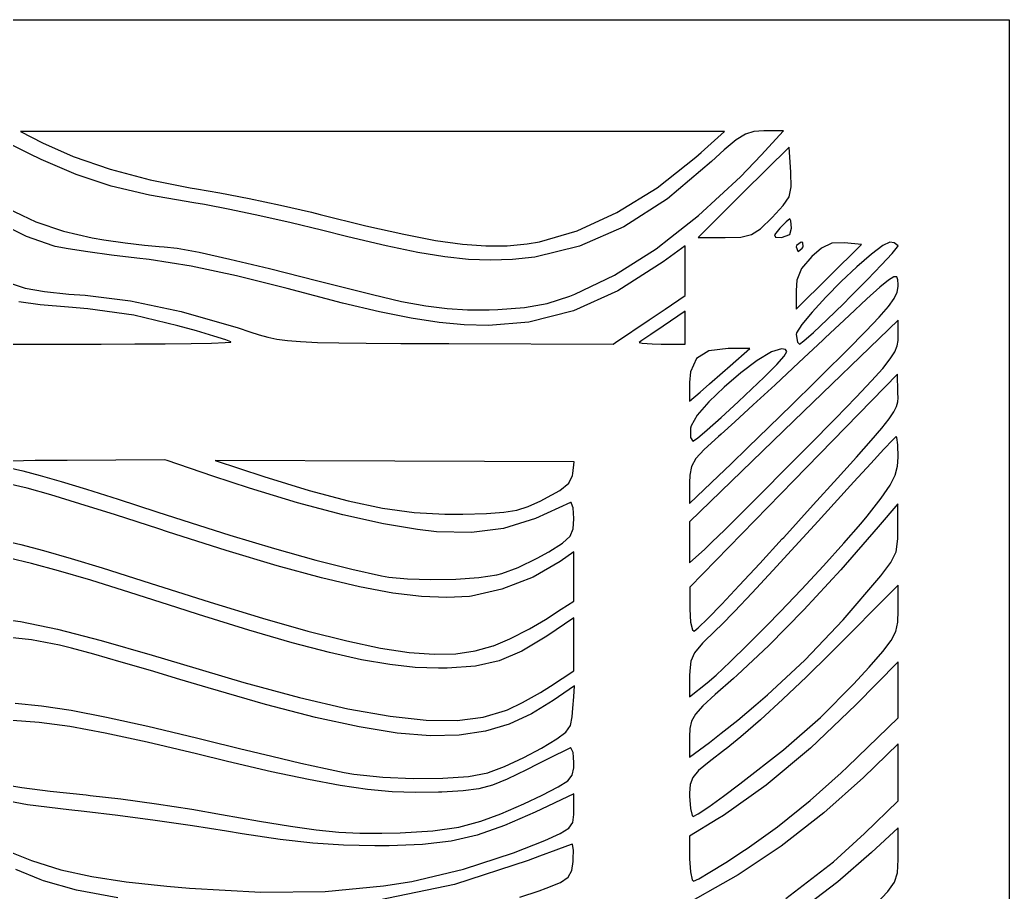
# Model space of a CAD drawing. Extents: x 7.67 to 9.67, y -5.5 to -0.83.
# Drawn here: x 8.1825 to 8.3311, y -0.9633 to -0.8323 of the extents above; entities that cross this region are included whole.
import ezdxf

# ---------------------------------------------------------------- set-up
doc = ezdxf.new("R2010")
doc.units = 0
doc.header["$MEASUREMENT"] = 0
doc.layers.add('BLACK', color=7, linetype='CONTINUOUS')

msp = doc.modelspace()

# ---------------------------------------------------------------- linework, layer by layer
at = {"layer": 'BLACK', "linetype": 'CONTINUOUS'}
for p, q in [((8.15167, -0.832275), (8.33109, -0.832275)), ((8.33109, -0.832275), (8.33109, -1.01169)), ((8.18398, -0.852393), (8.17723, -0.849029)), ((8.28832, -0.849027), (8.18262, -0.849029)), ((8.18262, -0.849029), (8.18592, -0.850749)), ((8.28484, -0.852183), (8.28832, -0.849027)), ((8.29148, -0.849426), (8.2901, -0.850279)), ((8.29275, -0.849049), (8.29148, -0.849426)), ((8.29424, -0.848965), (8.29275, -0.849049)), ((8.29383, -0.852615), (8.2972, -0.848965)), ((8.2972, -0.848965), (8.29424, -0.848965)), ((8.18592, -0.850749), (8.19052, -0.852791)), ((8.2901, -0.850279), (8.2883, -0.851792)), ((8.29805, -0.851398), (8.29121, -0.858179)), ((8.29827, -0.855158), (8.29805, -0.851398)), ((8.18573, -0.853248), (8.18398, -0.852393)), ((8.19052, -0.852791), (8.19605, -0.854687)), ((8.27821, -0.857485), (8.28405, -0.852891)), ((8.28405, -0.852891), (8.28484, -0.852183)), ((8.2883, -0.851792), (8.2864, -0.853556)), ((8.29073, -0.855843), (8.29383, -0.852615)), ((8.19097, -0.855495), (8.18573, -0.853248)), ((8.2864, -0.853556), (8.27979, -0.859138)), ((8.19623, -0.85724), (8.19097, -0.855495)), ((8.19605, -0.854687), (8.20206, -0.8563)), ((8.28443, -0.861672), (8.29073, -0.855843)), ((8.29827, -0.855253), (8.29827, -0.855158)), ((8.29832, -0.857377), (8.29827, -0.855253)), ((8.20197, -0.858618), (8.19623, -0.85724)), ((8.20206, -0.8563), (8.20809, -0.857494)), ((8.20864, -0.859765), (8.20197, -0.858618)), ((8.20809, -0.857494), (8.20904, -0.857639)), ((8.20904, -0.857639), (8.21256, -0.858232)), ((8.21256, -0.858232), (8.21693, -0.859087)), ((8.27218, -0.861225), (8.27821, -0.857485)), ((8.29121, -0.858179), (8.28436, -0.864959)), ((8.29716, -0.860178), (8.29802, -0.858838)), ((8.29802, -0.858838), (8.29832, -0.857377)), ((8.21023, -0.860022), (8.20864, -0.859765)), ((8.21405, -0.860741), (8.21023, -0.860022)), ((8.21693, -0.859087), (8.22167, -0.860104)), ((8.22167, -0.860104), (8.22629, -0.861181)), ((8.27979, -0.859138), (8.27321, -0.863368)), ((8.29551, -0.861939), (8.29716, -0.860178)), ((8.18068, -0.860597), (8.18493, -0.862592)), ((8.21854, -0.861684), (8.21405, -0.860741)), ((8.22327, -0.862759), (8.21854, -0.861684)), ((8.22629, -0.861181), (8.22763, -0.861512)), ((8.22763, -0.861512), (8.23446, -0.863191)), ((8.2662, -0.863974), (8.27218, -0.861225)), ((8.28022, -0.864959), (8.28443, -0.861672)), ((8.18351, -0.864812), (8.17877, -0.862459)), ((8.18493, -0.862592), (8.18907, -0.864018)), ((8.22782, -0.863872), (8.22327, -0.862759)), ((8.23446, -0.863191), (8.24017, -0.864478)), ((8.29375, -0.863639), (8.29549, -0.861965)), ((8.29549, -0.861965), (8.29551, -0.861939)), ((8.29758, -0.862631), (8.29666, -0.863568)), ((8.29816, -0.862177), (8.29758, -0.862631)), ((8.2983, -0.862436), (8.29816, -0.862177)), ((8.2984, -0.863568), (8.2983, -0.862436)), ((8.18907, -0.864018), (8.19339, -0.865008)), ((8.23179, -0.864872), (8.22782, -0.863872)), ((8.24017, -0.864478), (8.24495, -0.865398)), ((8.26053, -0.86559), (8.2662, -0.863974)), ((8.27321, -0.863368), (8.26658, -0.866284)), ((8.2908, -0.864893), (8.2922, -0.864575)), ((8.2922, -0.864575), (8.29238, -0.864535)), ((8.29238, -0.864535), (8.29375, -0.863639)), ((8.29666, -0.863568), (8.29583, -0.864575)), ((8.29583, -0.864575), (8.29601, -0.864921)), ((8.2969, -0.864959), (8.29814, -0.864522)), ((8.29814, -0.864522), (8.2984, -0.863568)), ((8.1875, -0.866235), (8.18351, -0.864812)), ((8.18779, -0.866304), (8.1875, -0.866235)), ((8.19339, -0.865008), (8.19513, -0.865295)), ((8.19513, -0.865295), (8.19833, -0.865747)), ((8.19833, -0.865747), (8.20123, -0.866103)), ((8.20123, -0.866103), (8.20341, -0.866316)), ((8.23751, -0.866227), (8.23179, -0.864872)), ((8.24227, -0.867218), (8.23751, -0.866227)), ((8.24495, -0.865398), (8.249, -0.865974)), ((8.249, -0.865974), (8.25251, -0.866231)), ((8.25251, -0.866231), (8.25568, -0.866195)), ((8.25568, -0.866195), (8.25872, -0.865889)), ((8.25872, -0.865889), (8.26053, -0.86559)), ((8.27805, -0.866651), (8.28022, -0.864959)), ((8.28241, -0.866231), (8.2791, -0.868637)), ((8.28241, -0.873677), (8.28241, -0.866231)), ((8.28436, -0.864959), (8.28845, -0.864959)), ((8.28845, -0.864959), (8.2908, -0.864893)), ((8.29601, -0.864921), (8.2969, -0.864959)), ((8.29913, -0.866159), (8.2991, -0.86635)), ((8.29983, -0.865654), (8.29913, -0.866159)), ((8.30009, -0.865709), (8.29983, -0.865654)), ((8.30014, -0.86635), (8.30009, -0.865709)), ((8.30446, -0.865835), (8.30291, -0.866556)), ((8.30399, -0.870851), (8.30889, -0.866002)), ((8.30633, -0.865781), (8.30446, -0.865835)), ((8.30889, -0.866002), (8.30633, -0.865781)), ((8.31212, -0.866176), (8.3104, -0.867482)), ((8.31318, -0.86568), (8.31212, -0.866176)), ((8.31382, -0.865748), (8.31318, -0.86568)), ((8.3144, -0.866188), (8.31382, -0.865748)), ((8.31432, -0.866347), (8.3144, -0.866188)), ((8.18977, -0.866672), (8.18779, -0.866304)), ((8.19271, -0.867121), (8.18977, -0.866672)), ((8.19625, -0.867598), (8.19271, -0.867121)), ((8.20006, -0.868055), (8.19625, -0.867598)), ((8.20341, -0.866316), (8.20417, -0.866353)), ((8.20417, -0.866353), (8.20614, -0.866564)), ((8.20614, -0.866564), (8.20943, -0.86718)), ((8.20943, -0.86718), (8.21405, -0.868201)), ((8.24632, -0.867881), (8.24227, -0.867218)), ((8.26658, -0.866284), (8.25983, -0.867921)), ((8.2718, -0.870633), (8.27805, -0.866651)), ((8.2991, -0.86635), (8.29933, -0.867027)), ((8.29933, -0.867027), (8.2994, -0.867045)), ((8.2994, -0.867045), (8.3, -0.866558)), ((8.3, -0.866558), (8.30014, -0.86635)), ((8.30291, -0.866556), (8.30144, -0.86783)), ((8.3104, -0.867482), (8.30823, -0.869365)), ((8.31193, -0.86905), (8.3135, -0.867344)), ((8.3135, -0.867344), (8.31432, -0.866347)), ((8.20193, -0.86828), (8.20006, -0.868055)), ((8.20826, -0.869272), (8.20193, -0.86828)), ((8.21405, -0.868201), (8.21999, -0.869626)), ((8.24989, -0.868253), (8.24632, -0.867881)), ((8.2532, -0.868368), (8.24989, -0.868253)), ((8.25651, -0.868264), (8.2532, -0.868368)), ((8.25983, -0.867921), (8.25651, -0.868264)), ((8.2791, -0.868637), (8.27232, -0.872966)), ((8.30144, -0.86783), (8.29988, -0.869623)), ((8.30979, -0.871277), (8.31193, -0.86905)), ((8.21503, -0.870697), (8.20826, -0.869272)), ((8.22266, -0.872635), (8.21503, -0.870697)), ((8.21999, -0.869626), (8.22725, -0.871456)), ((8.26586, -0.873471), (8.2718, -0.870633)), ((8.29988, -0.869623), (8.29921, -0.87136)), ((8.30823, -0.869365), (8.30587, -0.871592)), ((8.1809, -0.871774), (8.18332, -0.872554)), ((8.22725, -0.871456), (8.23004, -0.872176)), ((8.23004, -0.872176), (8.23545, -0.873543)), ((8.2991, -0.875701), (8.30399, -0.870851)), ((8.29921, -0.87136), (8.2991, -0.8729)), ((8.30587, -0.871592), (8.30354, -0.87393)), ((8.30726, -0.873838), (8.30979, -0.871277)), ((8.31298, -0.871351), (8.31167, -0.872412)), ((8.31378, -0.870873), (8.31298, -0.871351)), ((8.31421, -0.870888), (8.31378, -0.870873)), ((8.31437, -0.871305), (8.31421, -0.870888)), ((8.3144, -0.872033), (8.31437, -0.871305)), ((8.31439, -0.872308), (8.3144, -0.872033)), ((8.18332, -0.872554), (8.18619, -0.873082)), ((8.18619, -0.873082), (8.18989, -0.873461)), ((8.18989, -0.873461), (8.1923, -0.873637)), ((8.1923, -0.873637), (8.19913, -0.874463)), ((8.22434, -0.873089), (8.22266, -0.872635)), ((8.23096, -0.874812), (8.22434, -0.873089)), ((8.23545, -0.873543), (8.23983, -0.874546)), ((8.26509, -0.873764), (8.26586, -0.873471)), ((8.27232, -0.872966), (8.26565, -0.875967)), ((8.27941, -0.875701), (8.28241, -0.873677)), ((8.2991, -0.8729), (8.2991, -0.875701)), ((8.31167, -0.872412), (8.30973, -0.874148)), ((8.3138, -0.874107), (8.31424, -0.873153)), ((8.31424, -0.873153), (8.31439, -0.872308)), ((8.18555, -0.87507), (8.18238, -0.874639)), ((8.18984, -0.875436), (8.18555, -0.87507)), ((8.19913, -0.874463), (8.20676, -0.876091)), ((8.23654, -0.87613), (8.23096, -0.874812)), ((8.23983, -0.874546), (8.24348, -0.875229)), ((8.25832, -0.875468), (8.26168, -0.874849)), ((8.26168, -0.874849), (8.26509, -0.873764)), ((8.30354, -0.87393), (8.30149, -0.876147)), ((8.30373, -0.877286), (8.30619, -0.8749)), ((8.30619, -0.8749), (8.30726, -0.873838)), ((8.30973, -0.874148), (8.30704, -0.876649)), ((8.31295, -0.875312), (8.3138, -0.874107)), ((8.1927, -0.875676), (8.18984, -0.875436)), ((8.19962, -0.876644), (8.1927, -0.875676)), ((8.20625, -0.878201), (8.19962, -0.876644)), ((8.20676, -0.876091), (8.21532, -0.878548)), ((8.2413, -0.877084), (8.23654, -0.87613)), ((8.24348, -0.875229), (8.24668, -0.875638)), ((8.24668, -0.875638), (8.24975, -0.875816)), ((8.24975, -0.875816), (8.25297, -0.875806)), ((8.25297, -0.875806), (8.25429, -0.875762)), ((8.25429, -0.875762), (8.25832, -0.875468)), ((8.26565, -0.875967), (8.25897, -0.877686)), ((8.27702, -0.877316), (8.27941, -0.875701)), ((8.28241, -0.876019), (8.2791, -0.878251)), ((8.28241, -0.880953), (8.28241, -0.876019)), ((8.30149, -0.876147), (8.29995, -0.87801)), ((8.30704, -0.876649), (8.30347, -0.880007)), ((8.31157, -0.876911), (8.31295, -0.875312)), ((8.24546, -0.877715), (8.2413, -0.877084)), ((8.24924, -0.878064), (8.24546, -0.877715)), ((8.25287, -0.878172), (8.24924, -0.878064)), ((8.25897, -0.877686), (8.25287, -0.878172)), ((8.27198, -0.880718), (8.27702, -0.877316)), ((8.3144, -0.877365), (8.29875, -0.892512)), ((8.29995, -0.87801), (8.29916, -0.879286)), ((8.30169, -0.879207), (8.30373, -0.877286)), ((8.30955, -0.879045), (8.31157, -0.876911)), ((8.3144, -0.879991), (8.3144, -0.877365)), ((8.20902, -0.878994), (8.20625, -0.878201)), ((8.21162, -0.879769), (8.20902, -0.878994)), ((8.21532, -0.878548), (8.21704, -0.879103)), ((8.21704, -0.879103), (8.21845, -0.879555)), ((8.21845, -0.879555), (8.21976, -0.879921)), ((8.27726, -0.879501), (8.27594, -0.88041)), ((8.2791, -0.878251), (8.27726, -0.879501)), ((8.29916, -0.879286), (8.2991, -0.879542)), ((8.2991, -0.879542), (8.29931, -0.880684)), ((8.30026, -0.880488), (8.30169, -0.879207)), ((8.30677, -0.881857), (8.30955, -0.879045)), ((8.17493, -0.880953), (8.19471, -0.880953)), ((8.19471, -0.880953), (8.19977, -0.880943)), ((8.19977, -0.880943), (8.20434, -0.880914)), ((8.20434, -0.880914), (8.20823, -0.880869)), ((8.20823, -0.880869), (8.21128, -0.880811)), ((8.21128, -0.880811), (8.21332, -0.880742)), ((8.21343, -0.880349), (8.21162, -0.879769)), ((8.21332, -0.880742), (8.21417, -0.880665)), ((8.21418, -0.880648), (8.21343, -0.880349)), ((8.21417, -0.880665), (8.21418, -0.880648)), ((8.21976, -0.879921), (8.22112, -0.880209)), ((8.22112, -0.880209), (8.2227, -0.880429)), ((8.2227, -0.880429), (8.22467, -0.880592)), ((8.22467, -0.880592), (8.22719, -0.880707)), ((8.22719, -0.880707), (8.23043, -0.880783)), ((8.23043, -0.880783), (8.23454, -0.880832)), ((8.23454, -0.880832), (8.2397, -0.880862)), ((8.2397, -0.880862), (8.24606, -0.880883)), ((8.24606, -0.880883), (8.24694, -0.880885)), ((8.24694, -0.880885), (8.27163, -0.880954)), ((8.27163, -0.880954), (8.27198, -0.880718)), ((8.27594, -0.88041), (8.27551, -0.880718)), ((8.27551, -0.880718), (8.27597, -0.88085)), ((8.27597, -0.88085), (8.27745, -0.880935)), ((8.27745, -0.880935), (8.27881, -0.880953)), ((8.27881, -0.880953), (8.28241, -0.880953)), ((8.29931, -0.880684), (8.29961, -0.880953)), ((8.30308, -0.88037), (8.29949, -0.883749)), ((8.29961, -0.880953), (8.30026, -0.880488)), ((8.30347, -0.880007), (8.30308, -0.88037)), ((8.31426, -0.881237), (8.31439, -0.880422)), ((8.31439, -0.880422), (8.3144, -0.879991)), ((8.28596, -0.881993), (8.28412, -0.883106)), ((8.2889, -0.881649), (8.28596, -0.881993)), ((8.29215, -0.881649), (8.2889, -0.881649)), ((8.28919, -0.884225), (8.29215, -0.881649)), ((8.29538, -0.882149), (8.29325, -0.883425)), ((8.2969, -0.881682), (8.29538, -0.882149)), ((8.29748, -0.88176), (8.2969, -0.881682)), ((8.29728, -0.882798), (8.29768, -0.882086)), ((8.29768, -0.882086), (8.29748, -0.88176)), ((8.3031, -0.885489), (8.30677, -0.881857)), ((8.31323, -0.883201), (8.31391, -0.88212)), ((8.31391, -0.88212), (8.31426, -0.881237)), ((8.28412, -0.883106), (8.28323, -0.88511)), ((8.29325, -0.883425), (8.29078, -0.885262)), ((8.29427, -0.885929), (8.29618, -0.884032)), ((8.29949, -0.883749), (8.29594, -0.88706)), ((8.29618, -0.884032), (8.29728, -0.882798)), ((8.3121, -0.884613), (8.31323, -0.883201)), ((8.28323, -0.88511), (8.2831, -0.886746)), ((8.2861, -0.886921), (8.28803, -0.885234)), ((8.28803, -0.885234), (8.28919, -0.884225)), ((8.29078, -0.885262), (8.28827, -0.887412)), ((8.31433, -0.885474), (8.29874, -0.901468)), ((8.302, -0.886567), (8.3031, -0.885489)), ((8.31043, -0.886484), (8.3121, -0.884613)), ((8.31436, -0.888163), (8.31433, -0.885474)), ((8.2831, -0.886746), (8.2831, -0.889541)), ((8.28467, -0.888171), (8.2861, -0.886921)), ((8.29145, -0.888626), (8.29427, -0.885929)), ((8.29594, -0.88706), (8.29266, -0.890094)), ((8.29843, -0.890075), (8.302, -0.886567)), ((8.30809, -0.888947), (8.31043, -0.886484)), ((8.2831, -0.889541), (8.28467, -0.888171)), ((8.28827, -0.887412), (8.286, -0.889627)), ((8.31437, -0.888304), (8.31436, -0.888163)), ((8.31439, -0.889022), (8.31437, -0.888304)), ((8.286, -0.889627), (8.28425, -0.891659)), ((8.28785, -0.891963), (8.29037, -0.889637)), ((8.29037, -0.889637), (8.29145, -0.888626)), ((8.30499, -0.892131), (8.30809, -0.888947)), ((8.31418, -0.890315), (8.31436, -0.889655)), ((8.31436, -0.889655), (8.31439, -0.889022)), ((8.29266, -0.890094), (8.28988, -0.892642)), ((8.29497, -0.893462), (8.29843, -0.890075)), ((8.31307, -0.892164), (8.31378, -0.891115)), ((8.31378, -0.891115), (8.31418, -0.890315)), ((8.29875, -0.892512), (8.2831, -0.90766)), ((8.28425, -0.891659), (8.28331, -0.89326)), ((8.28575, -0.893837), (8.28785, -0.891963)), ((8.28988, -0.892642), (8.28783, -0.894496)), ((8.30101, -0.896169), (8.30499, -0.892131)), ((8.31195, -0.893576), (8.31307, -0.892164)), ((8.28331, -0.89326), (8.28323, -0.893598)), ((8.28323, -0.893598), (8.28325, -0.894997)), ((8.28426, -0.895089), (8.28575, -0.893837)), ((8.28783, -0.894496), (8.28744, -0.894842)), ((8.29184, -0.896514), (8.29497, -0.893462)), ((8.31034, -0.895463), (8.31195, -0.893576)), ((8.28325, -0.894997), (8.28358, -0.895547)), ((8.28358, -0.895547), (8.28426, -0.895089)), ((8.28744, -0.894842), (8.2853, -0.89677)), ((8.30814, -0.897935), (8.31034, -0.895463)), ((8.3136, -0.895356), (8.31228, -0.896745)), ((8.31412, -0.894862), (8.3136, -0.895356)), ((8.3142, -0.894989), (8.31412, -0.894862)), ((8.31434, -0.896079), (8.3142, -0.894989)), ((8.2853, -0.89677), (8.28401, -0.898149)), ((8.28926, -0.899018), (8.29184, -0.896514)), ((8.29746, -0.899751), (8.30101, -0.896169)), ((8.31228, -0.896745), (8.31029, -0.898889)), ((8.3144, -0.897921), (8.31434, -0.896079)), ((8.1848, -0.898459), (8.18129, -0.89852)), ((8.18961, -0.89842), (8.1848, -0.898459)), ((8.20425, -0.898339), (8.18961, -0.89842)), ((8.20461, -0.89846), (8.20425, -0.898339)), ((8.21151, -0.900813), (8.20461, -0.89846)), ((8.2388, -0.898551), (8.21182, -0.89846)), ((8.21182, -0.89846), (8.21913, -0.90083)), ((8.26578, -0.898643), (8.2388, -0.898551)), ((8.26558, -0.900403), (8.26578, -0.898643)), ((8.28401, -0.898149), (8.28336, -0.899324)), ((8.30529, -0.901105), (8.30814, -0.897935)), ((8.31029, -0.898889), (8.30776, -0.901649)), ((8.31432, -0.899307), (8.3144, -0.897921)), ((8.18076, -0.899501), (8.18296, -0.899998)), ((8.18296, -0.899998), (8.18555, -0.900672)), ((8.26552, -0.900707), (8.26558, -0.900403)), ((8.28336, -0.899324), (8.28313, -0.900639)), ((8.28745, -0.900758), (8.28926, -0.899018)), ((8.29402, -0.903213), (8.29746, -0.899751)), ((8.31398, -0.900663), (8.31432, -0.899307)), ((8.18362, -0.902619), (8.18074, -0.901921)), ((8.18555, -0.900672), (8.18869, -0.901573)), ((8.18869, -0.901573), (8.19254, -0.902749)), ((8.21702, -0.902617), (8.21151, -0.900813)), ((8.21913, -0.90083), (8.22596, -0.902945)), ((8.2636, -0.902928), (8.26495, -0.901825)), ((8.26495, -0.901825), (8.26552, -0.900707)), ((8.28313, -0.900639), (8.2831, -0.901775)), ((8.2831, -0.904902), (8.28745, -0.900758)), ((8.2831, -0.901775), (8.2831, -0.904902)), ((8.29874, -0.901468), (8.28314, -0.917462)), ((8.30167, -0.905085), (8.30529, -0.901105)), ((8.30776, -0.901649), (8.30481, -0.904884)), ((8.31321, -0.902159), (8.31398, -0.900663)), ((8.18717, -0.903607), (8.18362, -0.902619)), ((8.19254, -0.902749), (8.19728, -0.90425)), ((8.22423, -0.904774), (8.21702, -0.902617)), ((8.22596, -0.902945), (8.23181, -0.904517)), ((8.2612, -0.90425), (8.2636, -0.902928)), ((8.29093, -0.906297), (8.29402, -0.903213)), ((8.31185, -0.9041), (8.31321, -0.902159)), ((8.19153, -0.904926), (8.18717, -0.903607)), ((8.19728, -0.90425), (8.20307, -0.906125)), ((8.23103, -0.906576), (8.22423, -0.904774)), ((8.23181, -0.904517), (8.23698, -0.905597)), ((8.25887, -0.905327), (8.26074, -0.904479)), ((8.2652, -0.904749), (8.25993, -0.907159)), ((8.26074, -0.904479), (8.2612, -0.90425)), ((8.26531, -0.904755), (8.2652, -0.904749)), ((8.26536, -0.904902), (8.26531, -0.904755)), ((8.2656, -0.90554), (8.26536, -0.904902)), ((8.30481, -0.904884), (8.3024, -0.907553)), ((8.30974, -0.906788), (8.31185, -0.9041)), ((8.19689, -0.906618), (8.19153, -0.904926)), ((8.20307, -0.906125), (8.20697, -0.907401)), ((8.23698, -0.905597), (8.24173, -0.90624)), ((8.24173, -0.90624), (8.24635, -0.906499)), ((8.24903, -0.906495), (8.25261, -0.906394)), ((8.25261, -0.906394), (8.25519, -0.906214)), ((8.25519, -0.906214), (8.25714, -0.905882)), ((8.25714, -0.905882), (8.25887, -0.905327)), ((8.26572, -0.907174), (8.2656, -0.90554)), ((8.28836, -0.908851), (8.29093, -0.906297)), ((8.29722, -0.909987), (8.30167, -0.905085)), ((8.31435, -0.904945), (8.31142, -0.908413)), ((8.31437, -0.908783), (8.31435, -0.904945)), ((8.20339, -0.908727), (8.19689, -0.906618)), ((8.20697, -0.907401), (8.21402, -0.90965)), ((8.23713, -0.907949), (8.23103, -0.906576)), ((8.24635, -0.906499), (8.24903, -0.906495)), ((8.25993, -0.907159), (8.25513, -0.908636)), ((8.26562, -0.908726), (8.26572, -0.907201)), ((8.26572, -0.907201), (8.26572, -0.907174)), ((8.2831, -0.90766), (8.2831, -0.913782)), ((8.3024, -0.907553), (8.29897, -0.911326)), ((8.3088, -0.907928), (8.30974, -0.906788)), ((8.20466, -0.909142), (8.20339, -0.908727)), ((8.21348, -0.911944), (8.20466, -0.909142)), ((8.24225, -0.908819), (8.23713, -0.907949)), ((8.24508, -0.909131), (8.24225, -0.908819)), ((8.25034, -0.909265), (8.24508, -0.909131)), ((8.25513, -0.908636), (8.25034, -0.909265)), ((8.26515, -0.909813), (8.26562, -0.908726)), ((8.28645, -0.91072), (8.28836, -0.908851)), ((8.31142, -0.908413), (8.30581, -0.914857)), ((8.30627, -0.910853), (8.3088, -0.907928)), ((8.31435, -0.910193), (8.31437, -0.908783)), ((8.18027, -0.910484), (8.18264, -0.911047)), ((8.21402, -0.90965), (8.22076, -0.911671)), ((8.26195, -0.912151), (8.26402, -0.910831)), ((8.26402, -0.910831), (8.26515, -0.909813)), ((8.28536, -0.911751), (8.28645, -0.91072)), ((8.29363, -0.913903), (8.297, -0.910226)), ((8.297, -0.910226), (8.29722, -0.909987)), ((8.30321, -0.914261), (8.30627, -0.910853)), ((8.31409, -0.912131), (8.31435, -0.910193)), ((8.18264, -0.911047), (8.18604, -0.91197)), ((8.18604, -0.91197), (8.19021, -0.913172)), ((8.22114, -0.914238), (8.21348, -0.911944)), ((8.22076, -0.911671), (8.22696, -0.913401)), ((8.26022, -0.91312), (8.26195, -0.912151)), ((8.26572, -0.912152), (8.26367, -0.913613)), ((8.26572, -0.913782), (8.26572, -0.912152)), ((8.2831, -0.913782), (8.28536, -0.911751)), ((8.29897, -0.911326), (8.2956, -0.914975)), ((8.31331, -0.913779), (8.31409, -0.912131)), ((8.18426, -0.913902), (8.18092, -0.913122)), ((8.19021, -0.913172), (8.19487, -0.914574)), ((8.22696, -0.913401), (8.23238, -0.914778)), ((8.25737, -0.914484), (8.26022, -0.91312)), ((8.26367, -0.913613), (8.25959, -0.915958)), ((8.26571, -0.91585), (8.26572, -0.913782)), ((8.31179, -0.915775), (8.31331, -0.913779)), ((8.18829, -0.914991), (8.18426, -0.913902)), ((8.19317, -0.916431), (8.18829, -0.914991)), ((8.19487, -0.914574), (8.19973, -0.916092)), ((8.22779, -0.916052), (8.22114, -0.914238)), ((8.23238, -0.914778), (8.2368, -0.915739)), ((8.25488, -0.915428), (8.25737, -0.914484)), ((8.29056, -0.917208), (8.29363, -0.913903)), ((8.2956, -0.914975), (8.2925, -0.918299)), ((8.29992, -0.917816), (8.30321, -0.914261)), ((8.30581, -0.914857), (8.30026, -0.920871)), ((8.19905, -0.918258), (8.19317, -0.916431)), ((8.19973, -0.916092), (8.20207, -0.916844)), ((8.23354, -0.917411), (8.22779, -0.916052)), ((8.2368, -0.915739), (8.2379, -0.915937)), ((8.2379, -0.915937), (8.24073, -0.916229)), ((8.24073, -0.916229), (8.24424, -0.916329)), ((8.24424, -0.916329), (8.24796, -0.916249)), ((8.24796, -0.916249), (8.25142, -0.916006)), ((8.25142, -0.916006), (8.25414, -0.915612)), ((8.25414, -0.915612), (8.25488, -0.915428)), ((8.25959, -0.915958), (8.25491, -0.917781)), ((8.26571, -0.919549), (8.26571, -0.91585)), ((8.30614, -0.922345), (8.31179, -0.915775)), ((8.20609, -0.920514), (8.19905, -0.918258)), ((8.20207, -0.916844), (8.21111, -0.919727)), ((8.23852, -0.918344), (8.23354, -0.917411)), ((8.25491, -0.917781), (8.25034, -0.918809)), ((8.28314, -0.917462), (8.28312, -0.920766)), ((8.28791, -0.920011), (8.29056, -0.917208)), ((8.2967, -0.921183), (8.29992, -0.917816)), ((8.3144, -0.917145), (8.30414, -0.927474)), ((8.3144, -0.920847), (8.3144, -0.917145)), ((8.21111, -0.919727), (8.21897, -0.922123)), ((8.24285, -0.918876), (8.23852, -0.918344)), ((8.24664, -0.919034), (8.24285, -0.918876)), ((8.25004, -0.918844), (8.24664, -0.919034)), ((8.25034, -0.918809), (8.25004, -0.918844)), ((8.26382, -0.920766), (8.26571, -0.919549)), ((8.2925, -0.918299), (8.28984, -0.921097)), ((8.20934, -0.921559), (8.20609, -0.920514)), ((8.26144, -0.922297), (8.26382, -0.920766)), ((8.28312, -0.920766), (8.28324, -0.922691)), ((8.28581, -0.922177), (8.28791, -0.920011)), ((8.28984, -0.921097), (8.28781, -0.92317)), ((8.29469, -0.923226), (8.2967, -0.921183)), ((8.30026, -0.920871), (8.29499, -0.926223)), ((8.31434, -0.922723), (8.3144, -0.920965)), ((8.3144, -0.920965), (8.3144, -0.920847)), ((8.17804, -0.922014), (8.18262, -0.922639)), ((8.18262, -0.922639), (8.18815, -0.923777)), ((8.21692, -0.923921), (8.20934, -0.921559)), ((8.21897, -0.922123), (8.22578, -0.924051)), ((8.25905, -0.923718), (8.26144, -0.922297)), ((8.26572, -0.922088), (8.26163, -0.924818)), ((8.26572, -0.930002), (8.26572, -0.922088)), ((8.28324, -0.922691), (8.28354, -0.923882)), ((8.28438, -0.923574), (8.28581, -0.922177)), ((8.30038, -0.928419), (8.30614, -0.922345)), ((8.31405, -0.924102), (8.31434, -0.922723)), ((8.18815, -0.923777), (8.19471, -0.925443)), ((8.22342, -0.925818), (8.21692, -0.923921)), ((8.22578, -0.924051), (8.23164, -0.925535)), ((8.25611, -0.925223), (8.25905, -0.923718)), ((8.28354, -0.923882), (8.28376, -0.924069)), ((8.28376, -0.924069), (8.28438, -0.923574)), ((8.28702, -0.923934), (8.28502, -0.925882)), ((8.28781, -0.92317), (8.28702, -0.923934)), ((8.29179, -0.92612), (8.29469, -0.923226)), ((8.31336, -0.925453), (8.31405, -0.924102)), ((8.18428, -0.925376), (8.17998, -0.924912)), ((8.18848, -0.926178), (8.18428, -0.925376)), ((8.19471, -0.925443), (8.20239, -0.927652)), ((8.23164, -0.925535), (8.23667, -0.926595)), ((8.25362, -0.926272), (8.25611, -0.925223)), ((8.26163, -0.924818), (8.2579, -0.927085)), ((8.31209, -0.927129), (8.31336, -0.925453)), ((8.19025, -0.926629), (8.18848, -0.926178)), ((8.19363, -0.927544), (8.19025, -0.926629)), ((8.22901, -0.927289), (8.22342, -0.925818)), ((8.23667, -0.926595), (8.241, -0.927252)), ((8.248, -0.927446), (8.25091, -0.927026)), ((8.25091, -0.927026), (8.25358, -0.926288)), ((8.25358, -0.926288), (8.25362, -0.926272)), ((8.2579, -0.927085), (8.25451, -0.928539)), ((8.28502, -0.925882), (8.28385, -0.927296)), ((8.28918, -0.928668), (8.29179, -0.92612)), ((8.29499, -0.926223), (8.29023, -0.930675)), ((8.31005, -0.92948), (8.31209, -0.927129)), ((8.19772, -0.928699), (8.19363, -0.927544)), ((8.20239, -0.927652), (8.20661, -0.928938)), ((8.23384, -0.928369), (8.22901, -0.927289)), ((8.23808, -0.929095), (8.23384, -0.928369)), ((8.241, -0.927252), (8.24474, -0.927529)), ((8.24474, -0.927529), (8.248, -0.927446)), ((8.25451, -0.928539), (8.25094, -0.929332)), ((8.28329, -0.928556), (8.28311, -0.930045)), ((8.28385, -0.927296), (8.28329, -0.928556)), ((8.28707, -0.930649), (8.28918, -0.928668)), ((8.2948, -0.933607), (8.30038, -0.928419)), ((8.30414, -0.927474), (8.30066, -0.930907)), ((8.20215, -0.92999), (8.19772, -0.928699)), ((8.20656, -0.931314), (8.20215, -0.92999)), ((8.20661, -0.928938), (8.21613, -0.931784)), ((8.24187, -0.929504), (8.23808, -0.929095)), ((8.24537, -0.929632), (8.24187, -0.929504)), ((8.24668, -0.929621), (8.24537, -0.929632)), ((8.25094, -0.929332), (8.24668, -0.929621)), ((8.26219, -0.932315), (8.26572, -0.930002)), ((8.28311, -0.930045), (8.2831, -0.930773)), ((8.30773, -0.932036), (8.31005, -0.92948)), ((8.3144, -0.928695), (8.30804, -0.935147)), ((8.3144, -0.9371), (8.3144, -0.928695)), ((8.2108, -0.932593), (8.20656, -0.931314)), ((8.2831, -0.930773), (8.2831, -0.933921)), ((8.28571, -0.931847), (8.28707, -0.930649)), ((8.28966, -0.931176), (8.28694, -0.933565)), ((8.29023, -0.930675), (8.28966, -0.931176)), ((8.30066, -0.930907), (8.2971, -0.934286)), ((8.21941, -0.935069), (8.2108, -0.932593)), ((8.21613, -0.931784), (8.22449, -0.934044)), ((8.26068, -0.933255), (8.26219, -0.932315)), ((8.2658, -0.932291), (8.26261, -0.934488)), ((8.26569, -0.933921), (8.2658, -0.932291)), ((8.2831, -0.933921), (8.28571, -0.931847)), ((8.30275, -0.937011), (8.30773, -0.932036)), ((8.22449, -0.934044), (8.23179, -0.935729)), ((8.25802, -0.934756), (8.26068, -0.933255)), ((8.26261, -0.934488), (8.25934, -0.936499)), ((8.26558, -0.935641), (8.26569, -0.933921)), ((8.28694, -0.933565), (8.2851, -0.935278)), ((8.29306, -0.935106), (8.2948, -0.933607)), ((8.2971, -0.934286), (8.29373, -0.937375)), ((8.18181, -0.934892), (8.18574, -0.935265)), ((8.18574, -0.935265), (8.19024, -0.935944)), ((8.19024, -0.935944), (8.19551, -0.936957)), ((8.22692, -0.937018), (8.21941, -0.935069)), ((8.23179, -0.935729), (8.2381, -0.936853)), ((8.25211, -0.936989), (8.25545, -0.935999)), ((8.25545, -0.935999), (8.25575, -0.935871)), ((8.25575, -0.935871), (8.25802, -0.934756)), ((8.26548, -0.936939), (8.26558, -0.935641)), ((8.2851, -0.935278), (8.28396, -0.936545)), ((8.29031, -0.937404), (8.29306, -0.935106)), ((8.30804, -0.935147), (8.30126, -0.94161)), ((8.18542, -0.937782), (8.1814, -0.937497)), ((8.19551, -0.936957), (8.20171, -0.938331)), ((8.23347, -0.938447), (8.22692, -0.937018)), ((8.2381, -0.936853), (8.24353, -0.937429)), ((8.24353, -0.937429), (8.24817, -0.93747)), ((8.24817, -0.93747), (8.25211, -0.936989)), ((8.25934, -0.936499), (8.25599, -0.93804)), ((8.2652, -0.938245), (8.26548, -0.936939)), ((8.28337, -0.937596), (8.28314, -0.938662)), ((8.28396, -0.936545), (8.28337, -0.937596)), ((8.28785, -0.939405), (8.29031, -0.937404)), ((8.29373, -0.937375), (8.2908, -0.93994)), ((8.29718, -0.941898), (8.30275, -0.937011)), ((8.30682, -0.944417), (8.3144, -0.9371)), ((8.19, -0.938396), (8.18542, -0.937782)), ((8.19534, -0.939367), (8.19, -0.938396)), ((8.20171, -0.938331), (8.20904, -0.940095)), ((8.23916, -0.939363), (8.23347, -0.938447)), ((8.25599, -0.93804), (8.25242, -0.939105)), ((8.26451, -0.939237), (8.2652, -0.938245)), ((8.28314, -0.938662), (8.2831, -0.939924)), ((8.20163, -0.940723), (8.19534, -0.939367)), ((8.20904, -0.940095), (8.21043, -0.940442)), ((8.21043, -0.940442), (8.21549, -0.941689)), ((8.24413, -0.939773), (8.23916, -0.939363)), ((8.24851, -0.939684), (8.24413, -0.939773)), ((8.25242, -0.939105), (8.24851, -0.939684)), ((8.26085, -0.941628), (8.26315, -0.940253)), ((8.26315, -0.940253), (8.26451, -0.939237)), ((8.2831, -0.939924), (8.2831, -0.942965)), ((8.28606, -0.940795), (8.28785, -0.939405)), ((8.2908, -0.93994), (8.28856, -0.941746)), ((8.20904, -0.942492), (8.20163, -0.940723)), ((8.21549, -0.941689), (8.22033, -0.94285)), ((8.25821, -0.943042), (8.26085, -0.941628)), ((8.26439, -0.941965), (8.26263, -0.94284)), ((8.2652, -0.94157), (8.26439, -0.941965)), ((8.26528, -0.941565), (8.2652, -0.94157)), ((8.26559, -0.942262), (8.26528, -0.941565)), ((8.2831, -0.942965), (8.28606, -0.940795)), ((8.28849, -0.941799), (8.28601, -0.943669)), ((8.28856, -0.941746), (8.28849, -0.941799)), ((8.29066, -0.94701), (8.29718, -0.941898)), ((8.30126, -0.94161), (8.29457, -0.947195)), ((8.3144, -0.940975), (8.30921, -0.946017)), ((8.3144, -0.949564), (8.3144, -0.940975)), ((8.2137, -0.943629), (8.20904, -0.942492)), ((8.22033, -0.94285), (8.22471, -0.943872)), ((8.2553, -0.944392), (8.25821, -0.943042)), ((8.26263, -0.94284), (8.26023, -0.944046)), ((8.26565, -0.942965), (8.26559, -0.942262)), ((8.26572, -0.943821), (8.26565, -0.942965)), ((8.22028, -0.945166), (8.2137, -0.943629)), ((8.22471, -0.943872), (8.22841, -0.944703)), ((8.22841, -0.944703), (8.2312, -0.945289)), ((8.2529, -0.945293), (8.2553, -0.944392)), ((8.25859, -0.944871), (8.25571, -0.946284)), ((8.26023, -0.944046), (8.25859, -0.944871)), ((8.26548, -0.945668), (8.2657, -0.944604)), ((8.2657, -0.944604), (8.26572, -0.943821)), ((8.28443, -0.94499), (8.28356, -0.946038)), ((8.28601, -0.943669), (8.28443, -0.94499)), ((8.30587, -0.945329), (8.30682, -0.944417)), ((8.22585, -0.946358), (8.22028, -0.945166)), ((8.2306, -0.947237), (8.22585, -0.946358)), ((8.2312, -0.945289), (8.23269, -0.945556)), ((8.23269, -0.945556), (8.23702, -0.946011)), ((8.23702, -0.946011), (8.2416, -0.946211)), ((8.2416, -0.946211), (8.24601, -0.94616)), ((8.24601, -0.94616), (8.24987, -0.945865)), ((8.24987, -0.945865), (8.25277, -0.945331)), ((8.25277, -0.945331), (8.2529, -0.945293)), ((8.25571, -0.946284), (8.2535, -0.947198)), ((8.26479, -0.946528), (8.26548, -0.945668)), ((8.28356, -0.946038), (8.28319, -0.947084)), ((8.30118, -0.949502), (8.30587, -0.945329)), ((8.30921, -0.946017), (8.30327, -0.951337)), ((8.17944, -0.947001), (8.18281, -0.947532)), ((8.18281, -0.947532), (8.18707, -0.948066)), ((8.23472, -0.947833), (8.2306, -0.947237)), ((8.23843, -0.948178), (8.23472, -0.947833)), ((8.25146, -0.94774), (8.24909, -0.948038)), ((8.2535, -0.947198), (8.25146, -0.94774)), ((8.26095, -0.948707), (8.26336, -0.947452)), ((8.26336, -0.947452), (8.26479, -0.946528)), ((8.28319, -0.947084), (8.2831, -0.948402)), ((8.29457, -0.947195), (8.28818, -0.95172)), ((8.2882, -0.948832), (8.29066, -0.94701)), ((8.18367, -0.95014), (8.17843, -0.949188)), ((8.18707, -0.948066), (8.19246, -0.948654)), ((8.19246, -0.948654), (8.19305, -0.948716)), ((8.19305, -0.948716), (8.19769, -0.949264)), ((8.19769, -0.949264), (8.20302, -0.949995)), ((8.24192, -0.948303), (8.23843, -0.948178)), ((8.24538, -0.94824), (8.24192, -0.948303)), ((8.2459, -0.948218), (8.24538, -0.94824)), ((8.24909, -0.948038), (8.2459, -0.948218)), ((8.25818, -0.950015), (8.26095, -0.948707)), ((8.26572, -0.948498), (8.2599, -0.951226)), ((8.26571, -0.951061), (8.26572, -0.94884)), ((8.26572, -0.94884), (8.26572, -0.948498)), ((8.2831, -0.948402), (8.2831, -0.94884)), ((8.2831, -0.94884), (8.28321, -0.950677)), ((8.28597, -0.950417), (8.2882, -0.948832)), ((8.18985, -0.950878), (8.18367, -0.95014)), ((8.19217, -0.951125), (8.18985, -0.950878)), ((8.20302, -0.949995), (8.20836, -0.950811)), ((8.20836, -0.950811), (8.21279, -0.95157)), ((8.25474, -0.951476), (8.25818, -0.950015)), ((8.28321, -0.950677), (8.28349, -0.951761)), ((8.28437, -0.951491), (8.28597, -0.950417)), ((8.2963, -0.953426), (8.30118, -0.949502)), ((8.30935, -0.954436), (8.3144, -0.949564)), ((8.19723, -0.951736), (8.19217, -0.951125)), ((8.20283, -0.952484), (8.19723, -0.951736)), ((8.21279, -0.95157), (8.2185, -0.952596)), ((8.25173, -0.952606), (8.25474, -0.951476)), ((8.2599, -0.951226), (8.25527, -0.953262)), ((8.26555, -0.952811), (8.2657, -0.951612)), ((8.2657, -0.951612), (8.26571, -0.951061)), ((8.28731, -0.952267), (8.2831, -0.954865)), ((8.28349, -0.951761), (8.28364, -0.951885)), ((8.28364, -0.951885), (8.28437, -0.951491)), ((8.28818, -0.95172), (8.28731, -0.952267)), ((8.30327, -0.951337), (8.29683, -0.956335)), ((8.20845, -0.953299), (8.20283, -0.952484)), ((8.21356, -0.954107), (8.20845, -0.953299)), ((8.2185, -0.952596), (8.22314, -0.95336)), ((8.22314, -0.95336), (8.22701, -0.953893)), ((8.22701, -0.953893), (8.23039, -0.954225)), ((8.24451, -0.954053), (8.24842, -0.953491)), ((8.24842, -0.953491), (8.25173, -0.952606)), ((8.25527, -0.953262), (8.25121, -0.954693)), ((8.26367, -0.954451), (8.26496, -0.953661)), ((8.26496, -0.953661), (8.26555, -0.952811)), ((8.29176, -0.956678), (8.2963, -0.953426)), ((8.3144, -0.95357), (8.3104, -0.957307)), ((8.3144, -0.957629), (8.3144, -0.95357)), ((8.21591, -0.954491), (8.21356, -0.954107)), ((8.2216, -0.955329), (8.21591, -0.954491)), ((8.22653, -0.955882), (8.2216, -0.955329)), ((8.23039, -0.954225), (8.23358, -0.954385)), ((8.23358, -0.954385), (8.23686, -0.954404)), ((8.23686, -0.954404), (8.23964, -0.954341)), ((8.23964, -0.954341), (8.24451, -0.954053)), ((8.25121, -0.954693), (8.24726, -0.955614)), ((8.26136, -0.955473), (8.26367, -0.954451)), ((8.2831, -0.954865), (8.2831, -0.958243)), ((8.30468, -0.958691), (8.30935, -0.954436)), ((8.17974, -0.956705), (8.18426, -0.958509)), ((8.23113, -0.956192), (8.22653, -0.955882)), ((8.23582, -0.956301), (8.23113, -0.956192)), ((8.23795, -0.956298), (8.23582, -0.956301)), ((8.24299, -0.956117), (8.23795, -0.956298)), ((8.24726, -0.955614), (8.24299, -0.956117)), ((8.25666, -0.957362), (8.26136, -0.955473)), ((8.26474, -0.956293), (8.26299, -0.956924)), ((8.26548, -0.956058), (8.26474, -0.956293)), ((8.26553, -0.956097), (8.26548, -0.956058)), ((8.26565, -0.956969), (8.26553, -0.956097)), ((8.29683, -0.956335), (8.29038, -0.960633)), ((8.29133, -0.956966), (8.29176, -0.956678)), ((8.24914, -0.959824), (8.25666, -0.957362)), ((8.26055, -0.957844), (8.25883, -0.958503)), ((8.26299, -0.956924), (8.26055, -0.957844)), ((8.26559, -0.958628), (8.2656, -0.958243)), ((8.2656, -0.958243), (8.26565, -0.956969)), ((8.2831, -0.958243), (8.28321, -0.960194)), ((8.28852, -0.958784), (8.29133, -0.956966)), ((8.3104, -0.957307), (8.30533, -0.961707)), ((8.31429, -0.960332), (8.31439, -0.958342)), ((8.31439, -0.958342), (8.3144, -0.957629)), ((8.18557, -0.961361), (8.1819, -0.959837)), ((8.18426, -0.958509), (8.18867, -0.95988)), ((8.18867, -0.95988), (8.1933, -0.960915)), ((8.24138, -0.961627), (8.24914, -0.959824)), ((8.25883, -0.958503), (8.24778, -0.962092)), ((8.2654, -0.959999), (8.26559, -0.958628)), ((8.28615, -0.960263), (8.28852, -0.958784)), ((8.29752, -0.96418), (8.30468, -0.958691)), ((8.18607, -0.961548), (8.18557, -0.961361)), ((8.1933, -0.960915), (8.1985, -0.961711)), ((8.2637, -0.961779), (8.26487, -0.960997)), ((8.26487, -0.960997), (8.2654, -0.959999)), ((8.28321, -0.960194), (8.28349, -0.961414)), ((8.28369, -0.961621), (8.28446, -0.961257)), ((8.28446, -0.961257), (8.28615, -0.960263)), ((8.29038, -0.960633), (8.2881, -0.961969)), ((8.31385, -0.961765), (8.31429, -0.960332)), ((8.19104, -0.962965), (8.18607, -0.961548)), ((8.1985, -0.961711), (8.20459, -0.962362)), ((8.20459, -0.962362), (8.208, -0.962657)), ((8.208, -0.962657), (8.21871, -0.963241)), ((8.22836, -0.963132), (8.23712, -0.962324)), ((8.24778, -0.962092), (8.2364, -0.96443)), ((8.23712, -0.962324), (8.24138, -0.961627)), ((8.26049, -0.963064), (8.26155, -0.962675)), ((8.26155, -0.962675), (8.2637, -0.961779)), ((8.2881, -0.961969), (8.28314, -0.96475)), ((8.28349, -0.961414), (8.28369, -0.961621)), ((8.30533, -0.961707), (8.29988, -0.965834)), ((8.31286, -0.963147), (8.31385, -0.961765)), ((8.19722, -0.96409), (8.19104, -0.962965)), ((8.21871, -0.963241), (8.22836, -0.963132)), ((8.25762, -0.964022), (8.26049, -0.963064)), ((8.31109, -0.964982), (8.31286, -0.963147))]:
    msp.add_line(p, q, dxfattribs=at)

doc.saveas('drawing.dxf')
